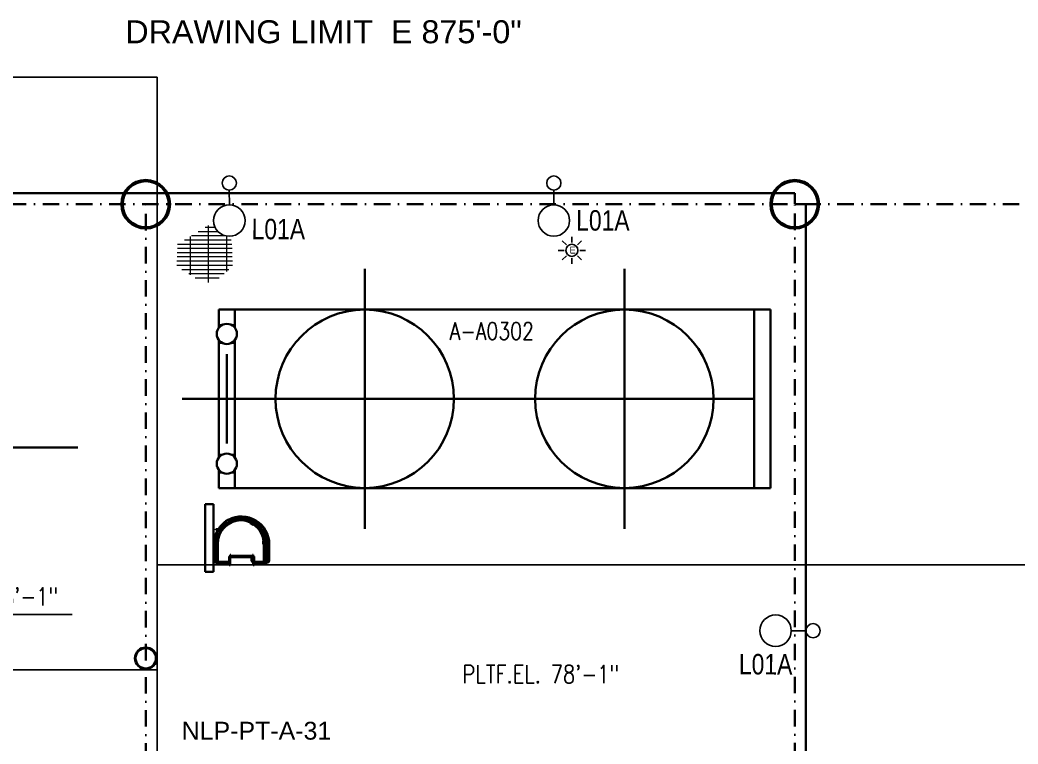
# Model space of a CAD drawing. Header units: inches. Extents: x 3135 to 9031, y -914 to 4011.
# Drawn here: x 4571 to 5310, y 3462 to 3998 of the extents above; entities that cross this region are included whole.
import ezdxf
from ezdxf.enums import TextEntityAlignment as Align

# ---------------------------------------------------------------- set-up
doc = ezdxf.new("R2010")
doc.units = ezdxf.units.IN
doc.header["$MEASUREMENT"] = 0
doc.linetypes.add('DASHDOT2', pattern=[12.700025, 6.350013, -3.175006, 0, -3.175006])
for name, color, linetype in [('Default', 7, 'Continuous'), ('E-LIGHTING', 41, 'Continuous'), ('TF_G_MATCHLINE', 7, 'Continuous'), ('TF_P_CENTER', 7, 'Continuous'), ('TF_P_Equipment', 7, 'Continuous'), ('TF_P_Ladder', 7, 'Continuous'), ('TF_P_Steel', 7, 'Continuous'), ('TF_S_GRATING', 7, 'Continuous')]:
    doc.layers.add(name, color=color, linetype=linetype)
doc.styles.add('Arial', font='arial.ttf')
doc.styles.add('ROMANS', font='romans.shx')

# ---------------------------------------------------------------- blocks, each defined once
blk = doc.blocks.new('TF_P_ELP_GRATING', base_point=(2.146, 13.23))
at = {"layer": 'TF_S_GRATING', "color": 8, "linetype": 'Continuous', "lineweight": 18}
for p, q in [((2.19, 13.523), (2.19, 12.866)), ((2.37, 13.425), (1.964, 13.425)), ((1.98, 13.435), (1.98, 12.994)), ((2.313, 13.474), (2.034, 13.474)), ((2.4, 13.399), (2.4, 12.99)), ((2.469, 13.328), (1.822, 13.328)), ((2.467, 13.279), (1.824, 13.279)), ((2.426, 13.377), (1.882, 13.377)), ((2.465, 13.23), (1.826, 13.23)), ((2.463, 13.182), (1.828, 13.182)), ((2.462, 13.133), (1.83, 13.133)), ((2.46, 13.084), (1.832, 13.084)), ((2.453, 13.035), (1.912, 13.035)), ((2.396, 12.987), (1.992, 12.987)), ((2.326, 12.938), (2.072, 12.938)), ((2.256, 12.889), (2.152, 12.889))]:
    blk.add_line(p, q, dxfattribs=at)
blk = doc.blocks.new('A$Cdd380a1b')
at = {"layer": 'TF_P_CENTER', "color": 8, "linetype": 'DASHDOT2', "lineweight": 35}
for p, q in [((-64.6266, -5.5081), (-64.6266, -7.0118)), ((-63.1266, -5.713), (-63.1266, -5.5081)), ((-63.1266, -5.5081), (-63.1266, -7.0118)), ((-63.1266, -6.8069), (-63.1266, -5.713)), ((-65.4235, -6.002), (-65.4235, -6.5179)), ((-65.4703, -6.2599), (-65.6814, -6.2599)), ((-65.1655, -6.2599), (-65.4703, -6.2599)), ((-63.8747, -6.2599), (-65.3784, -6.2599)), ((-62.3747, -6.2599), (-63.8784, -6.2599)), ((-66.3922, -6.5412), (-67.5172, -6.5412)), ((-66.324, -6.5412), (-66.3922, -6.5412)), ((-66.324, -6.5412), (-66.2849, -6.5412)), ((-63.1266, -7.0118), (-63.1266, -6.8069))]:
    blk.add_line(p, q, dxfattribs=at)
at = {"layer": 'TF_P_Equipment', "color": 8, "linetype": 'Continuous', "lineweight": 35}
for p, q in [((-65.4703, -5.85), (-65.4703, -5.7443)), ((-65.4703, -5.7443), (-65.3766, -5.7443)), ((-65.3766, -5.7443), (-65.3766, -5.85)), ((-65.3766, -5.85), (-65.3766, -5.7443)), ((-62.3766, -5.7443), (-65.3766, -5.7443)), ((-65.3766, -5.7443), (-62.3766, -5.7443)), ((-62.3766, -6.7756), (-62.3766, -5.7443)), ((-62.3766, -5.7443), (-62.3766, -6.7756)), ((-62.3766, -5.7443), (-62.2828, -5.7443)), ((-62.2828, -5.7443), (-62.2828, -6.7756)), ((-65.4524, -5.8342), (-65.4625, -5.8342)), ((-65.4625, -5.8342), (-65.4524, -5.8342)), ((-65.4625, -5.8342), (-65.4597, -5.8391)), ((-65.4625, -5.8342), (-65.4625, -5.8415)), ((-65.4625, -5.8415), (-65.4625, -5.8342)), ((-65.3844, -5.8342), (-65.3945, -5.8342)), ((-65.3945, -5.8342), (-65.3844, -5.8342)), ((-65.3844, -5.8342), (-65.3872, -5.8391)), ((-65.3844, -5.8415), (-65.3844, -5.8342)), ((-65.3844, -5.8342), (-65.3844, -5.8415)), ((-65.4703, -6.6), (-65.4703, -5.9198)), ((-65.4625, -5.9284), (-65.4625, -5.9357)), ((-65.4625, -5.9357), (-65.4625, -5.9284)), ((-65.4625, -5.9357), (-65.4597, -5.9308)), ((-65.4625, -5.9357), (-65.4524, -5.9357)), ((-65.4524, -5.9357), (-65.4625, -5.9357)), ((-65.3945, -5.9357), (-65.3844, -5.9357)), ((-65.3844, -5.9357), (-65.3945, -5.9357)), ((-65.3844, -5.9357), (-65.3872, -5.9308)), ((-65.3844, -5.9357), (-65.3844, -5.9284)), ((-65.3844, -5.9284), (-65.3844, -5.9357)), ((-65.3766, -5.9198), (-65.3766, -6.6)), ((-65.3766, -6.6), (-65.3766, -5.9198)), ((-65.4625, -6.5842), (-65.4597, -6.5891)), ((-65.4625, -6.5842), (-65.4625, -6.5915)), ((-65.4625, -6.5915), (-65.4625, -6.5842)), ((-65.4524, -6.5842), (-65.4625, -6.5842)), ((-65.4625, -6.5842), (-65.4524, -6.5842)), ((-65.3844, -6.5842), (-65.3945, -6.5842)), ((-65.3945, -6.5842), (-65.3844, -6.5842)), ((-65.3844, -6.5842), (-65.3872, -6.5891)), ((-65.3844, -6.5915), (-65.3844, -6.5842)), ((-65.3844, -6.5842), (-65.3844, -6.5915)), ((-65.4703, -6.7756), (-65.4703, -6.6698)), ((-65.4625, -6.6784), (-65.4625, -6.6857)), ((-65.4625, -6.6857), (-65.4625, -6.6784)), ((-65.4625, -6.6857), (-65.4597, -6.6808)), ((-65.4625, -6.6857), (-65.4524, -6.6857)), ((-65.4524, -6.6857), (-65.4625, -6.6857)), ((-65.3945, -6.6857), (-65.3844, -6.6857)), ((-65.3844, -6.6857), (-65.3945, -6.6857)), ((-65.3844, -6.6857), (-65.3872, -6.6808)), ((-65.3844, -6.6857), (-65.3844, -6.6784)), ((-65.3844, -6.6784), (-65.3844, -6.6857)), ((-65.3766, -6.6698), (-65.3766, -6.7756)), ((-65.3766, -6.7756), (-65.3766, -6.6698)), ((-65.3766, -6.7756), (-65.4703, -6.7756)), ((-65.3766, -6.7756), (-62.3766, -6.7756)), ((-62.3766, -6.7756), (-65.3766, -6.7756)), ((-62.2828, -6.7756), (-62.3766, -6.7756))]:
    blk.add_line(p, q, dxfattribs=at)
for centre, radius in [((-64.6266, -6.2599), 0.5156), ((-64.6266, -6.2599), 0.5156), ((-63.1266, -6.2599), 0.5156), ((-63.1266, -6.2599), 0.5156), ((-65.4235, -5.8849), 0.0584), ((-65.4235, -6.6349), 0.0584)]:
    blk.add_circle(centre, radius, dxfattribs=at)
at = {"layer": 'TF_P_Ladder', "color": 8, "linetype": 'Continuous', "lineweight": 35}
for p, q in [((-65.414, -6.9576), (-65.4309, -6.9674)), ((-65.4265, -6.9803), (-65.4309, -6.9674)), ((-65.4081, -6.9748), (-65.425, -6.9845)), ((-65.4081, -6.9748), (-65.4148, -6.9786)), ((-65.4095, -6.9706), (-65.414, -6.9576)), ((-65.4132, -6.9589), (-65.414, -6.9576)), ((-65.4087, -6.9702), (-65.4113, -6.9625)), ((-65.4081, -6.9748), (-65.4082, -6.9744)), ((-65.4081, -6.9748), (-65.4081, -6.9748)), ((-65.4058, -6.9788), (-65.4081, -6.9748)), ((-65.4073, -6.9743), (-65.4074, -6.974)), ((-65.2867, -6.9748), (-65.2891, -6.9788)), ((-65.2891, -6.9788), (-65.2878, -6.9752)), ((-65.2872, -6.9755), (-65.2878, -6.9766)), ((-65.2698, -6.9845), (-65.2867, -6.9748)), ((-65.2849, -6.9667), (-65.2832, -6.9617)), ((-65.2841, -6.967), (-65.2809, -6.9576)), ((-65.2809, -6.9576), (-65.2832, -6.9617)), ((-65.264, -6.9673), (-65.2809, -6.9576)), ((-65.2667, -6.9755), (-65.264, -6.9673)), ((-65.4864, -7.0132), (-65.4864, -7.0178)), ((-65.4634, -7.0132), (-65.4864, -7.0132)), ((-65.4864, -7.0178), (-65.4634, -7.0178)), ((-65.425, -6.9845), (-65.4253, -6.9838)), ((-65.425, -6.9845), (-65.425, -6.9845)), ((-65.425, -6.9845), (-65.4227, -6.9886)), ((-65.425, -6.9845), (-65.4245, -6.9855)), ((-65.4227, -6.9886), (-65.4058, -6.9788)), ((-65.2891, -6.9788), (-65.2818, -6.983)), ((-65.2891, -6.9788), (-65.2891, -6.9788)), ((-65.2891, -6.9788), (-65.2722, -6.9886)), ((-65.2891, -6.9788), (-65.2891, -6.9788)), ((-65.2722, -6.9886), (-65.2698, -6.9845)), ((-65.2722, -6.9886), (-65.2721, -6.9886)), ((-65.2721, -6.9886), (-65.2711, -6.9868)), ((-65.2684, -6.9803), (-65.2683, -6.98)), ((-65.4965, -7.0826), (-65.4974, -7.0826)), ((-65.4974, -7.0826), (-65.4974, -7.0987)), ((-65.4854, -7.0989), (-65.4974, -7.0826)), ((-65.481, -7.0985), (-65.4921, -7.0835)), ((-65.2141, -7.0804), (-65.2141, -7.0999)), ((-65.2095, -7.0804), (-65.2141, -7.0804)), ((-65.2095, -7.0999), (-65.2095, -7.0804)), ((-65.2056, -7.0811), (-65.2009, -7.082)), ((-65.4974, -7.1932), (-65.4974, -7.0994)), ((-65.4854, -7.1184), (-65.4968, -7.103)), ((-65.4927, -7.1085), (-65.4927, -7.1932)), ((-65.4854, -7.0989), (-65.4854, -7.1184)), ((-65.4807, -7.0989), (-65.4854, -7.0989)), ((-65.4854, -7.1184), (-65.4807, -7.1184)), ((-65.481, -7.1932), (-65.481, -7.0994)), ((-65.4807, -7.1184), (-65.4807, -7.0989)), ((-65.4763, -7.0994), (-65.4763, -7.1932)), ((-65.2141, -7.0964), (-65.2141, -7.0999)), ((-65.2141, -7.0999), (-65.2141, -7.0999)), ((-65.2141, -7.0999), (-65.2095, -7.0999)), ((-65.2141, -7.0999), (-65.2091, -7.1008)), ((-65.2095, -7.0999), (-65.2091, -7.1)), ((-65.2091, -7.0994), (-65.2091, -7.1932)), ((-65.2044, -7.1932), (-65.2044, -7.0994)), ((-65.2044, -7.1008), (-65.1998, -7.1017)), ((-65.2044, -7.1017), (-65.2021, -7.1021)), ((-65.2021, -7.1021), (-65.1998, -7.1021)), ((-65.1998, -7.1932), (-65.1998, -7.0994)), ((-65.1951, -7.0994), (-65.1951, -7.1932)), ((-65.1834, -7.1932), (-65.1834, -7.0994)), ((-65.1787, -7.0994), (-65.1787, -7.1932)), ((-65.4826, -7.2033), (-65.477, -7.2033)), ((-65.4662, -7.208), (-65.4826, -7.208)), ((-65.4662, -7.2033), (-65.4201, -7.2033)), ((-65.4201, -7.208), (-65.4662, -7.208)), ((-65.4099, -7.1721), (-65.4099, -7.2209)), ((-65.4099, -7.1721), (-65.4068, -7.1721)), ((-65.4052, -7.1682), (-65.4068, -7.1682)), ((-65.4068, -7.1748), (-65.4068, -7.1682)), ((-65.4068, -7.1759), (-65.4068, -7.1748)), ((-65.4005, -7.1623), (-65.4052, -7.1623)), ((-65.4052, -7.1623), (-65.4052, -7.1818)), ((-65.4052, -7.1818), (-65.4005, -7.1818)), ((-65.4052, -7.1818), (-65.4052, -7.2209)), ((-65.4005, -7.1818), (-65.4005, -7.1623)), ((-65.2755, -7.1682), (-65.4005, -7.1682)), ((-65.2802, -7.176), (-65.4005, -7.176)), ((-65.2802, -7.1721), (-65.2802, -7.1932)), ((-65.2755, -7.1721), (-65.2802, -7.1721)), ((-65.2709, -7.1623), (-65.2755, -7.1623)), ((-65.2755, -7.1623), (-65.2755, -7.1818)), ((-65.2755, -7.1818), (-65.2709, -7.1818)), ((-65.2755, -7.1932), (-65.2755, -7.1818)), ((-65.2709, -7.1818), (-65.2709, -7.1623)), ((-65.2693, -7.1682), (-65.2709, -7.1682)), ((-65.2709, -7.1818), (-65.2709, -7.2017)), ((-65.2709, -7.207), (-65.2709, -7.2209)), ((-65.2693, -7.1748), (-65.2693, -7.1682)), ((-65.2693, -7.1721), (-65.2662, -7.1721)), ((-65.2693, -7.1759), (-65.2693, -7.1748)), ((-65.2662, -7.1721), (-65.2662, -7.2033)), ((-65.2662, -7.208), (-65.2662, -7.2209)), ((-65.2193, -7.2033), (-65.2654, -7.2033)), ((-65.2654, -7.208), (-65.2193, -7.208)), ((-65.2099, -7.208), (-65.2193, -7.208)), ((-65.1935, -7.208), (-65.2099, -7.208)), ((-65.1991, -7.2033), (-65.1935, -7.2033)), ((-65.4099, -7.2209), (-65.4052, -7.2209)), ((-65.2709, -7.2209), (-65.2662, -7.2209))]:
    blk.add_line(p, q, dxfattribs=at)
for centre, radius, start, end in [((-65.338, -7.0994), 0.1383, 92.2002, 180), ((-65.338, -7.0994), 0.1594, 125.32181, 147.23606), ((-65.338, -7.0994), 0.1547, 125.83645, 146.1115), ((-65.3474, -7.0994), 0.143, 0, 135), ((-65.3489, -7.1009), 0.1398, 0.60236, 132.78875), ((-65.338, -7.0994), 0.1594, 0, 118.21144), ((-65.338, -7.0994), 0.1547, 0, 118.19549), ((-65.338, -7.0994), 0.143, 116.88471, 119.34008), ((-65.338, -7.0994), 0.143, 0, 91.87889), ((-65.338, -7.0994), 0.1383, 0, 61.66824), ((-65.338, -7.0994), 0.1594, 149.21838, 174.25877), ((-65.338, -7.0994), 0.1547, 148.17845, 174.17285), ((-65.338, -7.0994), 0.143, 143.934, 180), ((-65.4634, -6.9983), 0.0195, 270, 0), ((-65.4634, -6.9983), 0.0148, 270, 0), ((-65.338, -7.0994), 0.143, 127.18622, 138.27741), ((-65.338, -7.0994), 0.1594, 174.9296, 180), ((-65.4826, -7.1932), 0.0148, 180, 270), ((-65.4826, -7.1932), 0.0102, 180, 270), ((-65.4662, -7.1932), 0.0148, 180, 270), ((-65.4662, -7.1932), 0.0102, 180, 270), ((-65.4201, -7.1932), 0.0102, 270, 0), ((-65.4201, -7.1932), 0.0148, 270, 313.17355), ((-65.2654, -7.1932), 0.0148, 180, 270), ((-65.2654, -7.1932), 0.0102, 180, 270), ((-65.256, -7.1932), 0.0102, 180, 270), ((-65.2193, -7.1932), 0.0102, 270, 0), ((-65.2193, -7.1932), 0.0148, 270, 0), ((-65.2099, -7.1932), 0.0148, 270, 0), ((-65.2099, -7.1932), 0.0102, 278.84988, 0), ((-65.1935, -7.1932), 0.0148, 270, 0), ((-65.1935, -7.1932), 0.0102, 270, 0)]:
    blk.add_arc(centre, radius, start, end, dxfattribs=at)
at = {"layer": 'TF_P_Steel', "color": 8, "linetype": 'Continuous', "lineweight": 35}
for p, q in [((-62.1422, -5.0701), (-67.4179, -5.0701)), ((-66.0171, -5.0701), (-66.4861, -5.0701)), ((-65.9233, -5.0701), (-66.0084, -5.0701)), ((-62.1422, -5.0701), (-62.1422, -5.1349)), ((-62.1422, -5.1349), (-62.0875, -5.1349)), ((-62.1422, -5.1349), (-62.0774, -5.1349)), ((-62.0774, -8.5173), (-62.0774, -5.1349)), ((-65.501, -6.8693), (-65.5485, -6.8693)), ((-65.5485, -6.8693), (-65.5485, -7.26)), ((-65.5485, -6.8693), (-65.501, -6.8693)), ((-65.501, -6.8693), (-65.501, -7.26)), ((-65.501, -7.26), (-65.5485, -7.26)), ((-62.0774, -8.5173), (-62.0774, -7.299))]:
    blk.add_line(p, q, dxfattribs=at)
at = {"layer": 'TF_P_Steel', "color": 8, "linetype": 'DASHDOT2', "lineweight": 35, "ltscale": 0.015}
for points in [[(-76.4334, -5.1349), (-54.6422, -5.1351)], [(-65.8909, -17.3367), (-65.8922, -5.1349)], [(-62.1422, -17.335), (-62.1422, -5.1349)]]:
    blk.add_lwpolyline(points, dxfattribs=at)
at = {"layer": 'TF_P_Steel', "color": 8, "linetype": 'Continuous', "lineweight": 35}
for centre, radius in [((-65.8922, -5.1349), 0.1407), ((-65.8922, -5.1349), 0.133), ((-62.1422, -5.1349), 0.1407), ((-62.1422, -5.1349), 0.133), ((-65.8922, -7.7599), 0.0625), ((-65.8922, -7.7599), 0.0586)]:
    blk.add_circle(centre, radius, dxfattribs=at)
at = {"layer": 'Default', "color": 8, "linetype": 'Continuous', "lineweight": 35, "xscale": -0.5, "yscale": 0.5, "zscale": 0.5, "rotation": 180}
blk.add_blockref('TF_P_ELP_GRATING', (-65.5515, -5.44), dxfattribs=at)
at = {"layer": 'Default', "color": 8, "style": 'ROMANS', "width": 0.8}
blk.add_text('A-A0302', height=0.1, dxfattribs=at).set_placement((-64.136, -5.8185), align=Align.TOP_LEFT)
at = {"layer": 'TF_G_MATCHLINE', "color": 7, "style": 'Arial', "width": 1.006371}
blk.add_text('DRAWING LIMIT  E 875\'-0"', height=0.132812, dxfattribs=at).set_placement((-64.8649, -4.0715), align=Align.TOP_CENTER)
blk = doc.blocks.new('*U55')
at = {"color": 4, "linetype": 'ByBlock', "lineweight": -2}
blk.add_circle((0, 0), 112, dxfattribs=at)
at = {"color": 4, "insert": (565, 353), "char_height": 324, "attachment_point": 1, "rotation": 89.7413, "style": 'Arial'}
blk.add_mtext_dynamic_manual_height_columns('{\\W0.8;L01A}', width=4053.6, gutter_width=4.41, heights=[0], dxfattribs=at)
at = {"color": 8}
blk.add_wipeout([(842, 0), (841, 16), (840, 31), (837, 47), (834, 62), (829, 77), (824, 92), (818, 106), (811, 120), (803, 134), (794, 146), (784, 159), (774, 171), (763, 182), (751, 192), (739, 202), (726, 210), (713, 218), (699, 225), (684, 232), (670, 237), (654, 241), (639, 245), (624, 247), (608, 249), (593, 249), (577, 249), (561, 247), (546, 245), (531, 241), (515, 237), (501, 232), (486, 225), (472, 218), (459, 210), (446, 202), (434, 192), (422, 182), (411, 171), (401, 159), (391, 146), (382, 134), (374, 120), (367, 106), (361, 92), (356, 77), (351, 62), (348, 47), (345, 31), (344, 16), (343, 0), (344, -16), (345, -31), (348, -47), (351, -62), (356, -77), (361, -92), (367, -106), (374, -120), (382, -134), (391, -146), (401, -159), (411, -171), (422, -182), (434, -192), (446, -202), (459, -210), (472, -218), (486, -225), (501, -232), (515, -237), (531, -241), (546, -245), (561, -247), (577, -249), (593, -249), (608, -249), (624, -247), (639, -245), (654, -241), (670, -237), (684, -232), (699, -225), (713, -218), (726, -210), (739, -202), (751, -192), (763, -182), (774, -171), (784, -159), (794, -146), (803, -134), (811, -120), (818, -106), (824, -92), (829, -77), (834, -62), (837, -47), (840, -31), (841, -16)], dxfattribs=at)
at = {"color": 4, "linetype": 'ByBlock', "lineweight": -2}
blk.add_line((343, 0), (112, 0), dxfattribs=at)
blk.add_circle((593, 0), 249, dxfattribs=at)
blk = doc.blocks.new('*U56')
at = {"color": 4, "linetype": 'ByBlock', "lineweight": -2}
blk.add_circle((0, 0), 112, dxfattribs=at)
at = {"color": 4, "insert": (1172, 366), "char_height": 324, "attachment_point": 1, "rotation": 179.7413, "style": 'Arial'}
blk.add_mtext_dynamic_manual_height_columns('{\\W0.8;L01A}', width=4053.6, gutter_width=4.41, heights=[0], dxfattribs=at)
at = {"color": 8}
blk.add_wipeout([(842, 0), (841, 16), (840, 31), (837, 47), (834, 62), (829, 77), (824, 92), (818, 106), (811, 120), (803, 134), (794, 146), (784, 159), (774, 171), (763, 182), (751, 192), (739, 202), (726, 210), (713, 218), (699, 225), (684, 232), (670, 237), (654, 241), (639, 245), (624, 247), (608, 249), (593, 249), (577, 249), (561, 247), (546, 245), (531, 241), (515, 237), (501, 232), (486, 225), (472, 218), (459, 210), (446, 202), (434, 192), (422, 182), (411, 171), (401, 159), (391, 146), (382, 134), (374, 120), (367, 106), (361, 92), (356, 77), (351, 62), (348, 47), (345, 31), (344, 16), (343, 0), (344, -16), (345, -31), (348, -47), (351, -62), (356, -77), (361, -92), (367, -106), (374, -120), (382, -134), (391, -146), (401, -159), (411, -171), (422, -182), (434, -192), (446, -202), (459, -210), (472, -218), (486, -225), (501, -232), (515, -237), (531, -241), (546, -245), (561, -247), (577, -249), (593, -249), (608, -249), (624, -247), (639, -245), (654, -241), (670, -237), (684, -232), (699, -225), (713, -218), (726, -210), (739, -202), (751, -192), (763, -182), (774, -171), (784, -159), (794, -146), (803, -134), (811, -120), (818, -106), (824, -92), (829, -77), (834, -62), (837, -47), (840, -31), (841, -16)], dxfattribs=at)
at = {"color": 4, "linetype": 'ByBlock', "lineweight": -2}
blk.add_line((343, 0), (112, 0), dxfattribs=at)
blk.add_circle((593, 0), 249, dxfattribs=at)
blk = doc.blocks.new('*U52')
at = {"color": 3}
for points in [[(22.05, 19.23), (22.04, 23.57)], [(17.98, 17.53), (14.9, 20.6)], [(26.13, 17.55), (29.19, 20.62)], [(22.07, 7.7), (22.07, 3.36)], [(26.14, 9.4), (29.21, 6.33)], [(27.82, 13.47), (32.16, 13.48)]]:
    blk.add_lwpolyline(points, dxfattribs=at)
blk.add_circle((22.06, 13.47), 4.47, dxfattribs=at)
at = {"color": 4, "linetype": 'ByBlock', "lineweight": -2}
blk.add_circle((-27.71, -0.02), 5.26, dxfattribs=at)
at = {"color": 4, "attachment_point": 1, "rotation": 89.86226, "style": 'Arial'}
for s, width, gutter_width, insert, char_height in [('{\\W0.8;L01A}', 189.5784, 0.206, (-7.75, 16.59), 15.1528), ('E', 62.9163, 0.0684, (19.36, 11.63), 5.03)]:
    blk.add_mtext_dynamic_manual_height_columns(s, width=width, gutter_width=gutter_width, heights=[0], dxfattribs=dict(at, insert=insert, char_height=char_height))
at = {"color": 8}
blk.add_wipeout([(11.65, 0.07), (11.63, 0.8), (11.56, 1.53), (11.44, 2.25), (11.28, 2.96), (11.08, 3.67), (10.83, 4.35), (10.53, 5.03), (10.2, 5.68), (9.83, 6.31), (9.41, 6.91), (8.96, 7.49), (8.48, 8.04), (7.96, 8.55), (7.41, 9.04), (6.83, 9.48), (6.22, 9.89), (5.59, 10.27), (4.94, 10.6), (4.27, 10.89), (3.58, 11.13), (2.87, 11.34), (2.16, 11.49), (1.44, 11.61), (0.71, 11.67), (-0.02, 11.7), (-0.76, 11.67), (-1.49, 11.6), (-2.21, 11.48), (-2.92, 11.32), (-3.62, 11.12), (-4.31, 10.87), (-4.98, 10.58), (-5.64, 10.24), (-6.27, 9.87), (-6.87, 9.46), (-7.45, 9.01), (-8, 8.52), (-8.51, 8), (-9, 7.45), (-9.44, 6.87), (-9.85, 6.27), (-10.22, 5.63), (-10.56, 4.98), (-10.84, 4.31), (-11.09, 3.62), (-11.29, 2.92), (-11.45, 2.2), (-11.56, 1.48), (-11.63, 0.75), (-11.65, 0.02), (-11.63, -0.71), (-11.56, -1.44), (-11.44, -2.17), (-11.28, -2.88), (-11.08, -3.58), (-10.83, -4.27), (-10.53, -4.94), (-10.2, -5.59), (-9.83, -6.22), (-9.41, -6.83), (-8.96, -7.41), (-8.48, -7.95), (-7.96, -8.47), (-7.41, -8.95), (-6.83, -9.4), (-6.22, -9.81), (-5.59, -10.18), (-4.94, -10.51), (-4.27, -10.8), (-3.58, -11.05), (-2.87, -11.25), (-2.16, -11.41), (-1.44, -11.52), (-0.71, -11.59), (0.02, -11.61), (0.76, -11.59), (1.48, -11.52), (2.21, -11.4), (2.92, -11.24), (3.62, -11.03), (4.31, -10.78), (4.98, -10.49), (5.64, -10.16), (6.27, -9.78), (6.87, -9.37), (7.45, -8.92), (8, -8.44), (8.51, -7.92), (8.99, -7.37), (9.44, -6.79), (9.85, -6.18), (10.22, -5.55), (10.55, -4.9), (10.84, -4.23), (11.09, -3.54), (11.29, -2.83), (11.45, -2.12), (11.56, -1.39), (11.63, -0.67)], dxfattribs=at)
at = {"color": 4, "linetype": 'ByBlock', "lineweight": -2}
blk.add_line((-11.65, 0.02), (-22.45, -0.01), dxfattribs=at)
at = {"color": 3}
for points in [[(16.29, 13.46), (11.96, 13.45)], [(17.99, 9.38), (14.92, 6.31)]]:
    blk.add_lwpolyline(points, dxfattribs=at)
at = {"color": 4, "linetype": 'ByBlock', "lineweight": -2}
blk.add_circle((0, 0.04), 11.65, dxfattribs=at)

msp = doc.modelspace()

# ---------------------------------------------------------------- block references
at = {"xscale": 128, "yscale": 128, "zscale": 128}
msp.add_blockref('A$Cdd380a1b', (13098.63, 4518.8), dxfattribs=at)

# ---------------------------------------------------------------- next in the draw order: linework, layer by layer
at = {"color": 0}
for p, q in [((4672.89, 3955.47), (3942.97, 3955.54)), ((4672.89, 3517.03), (4672.89, 3955.47)), ((3717.91, 3517.1), (4672.89, 3517.03))]:
    msp.add_line(p, q, dxfattribs=at)
at = {"color": 8}
msp.add_lwpolyline([(4433.28, 3532.01), (4471.3, 3558.04), (4609.95, 3558.04)], dxfattribs=at)

# ---------------------------------------------------------------- next in the draw order: block references
at = {"layer": 'E-LIGHTING', "xscale": 0.04676794374954184, "yscale": 0.04676794374954184, "zscale": 0.04676794374954184}
for name, p, rotation in [('*U55', (4726.25, 3877.19), 270.0339063709542), ('*U56', (5157.99, 3545.93), 180.0339063709541)]:
    msp.add_blockref(name, p, dxfattribs=dict(at, rotation=rotation))
at = {"layer": 'E-LIGHTING', "color": 3, "rotation": 269.9129640520016}
msp.add_blockref('*U52', (4966.22, 3849.48), dxfattribs=at)

# ---------------------------------------------------------------- next in the draw order: texts
at = {"layer": 'Default', "color": 7, "style": 'Arial'}
msp.add_text('NLP-PT-A-31', height=13.2, dxfattribs=at).set_placement((4746.33, 3471.93), align=Align.MIDDLE_CENTER)

# ---------------------------------------------------------------- next in the draw order: linework, layer by layer
at = {"color": 0}
msp.add_lwpolyline([(5606.87, 3499.81), (5606.87, 3463.65), (6165.06, 3463.65), (6165.06, 3386.67), (4672.89, 3386.67), (4672.89, 3594.77), (5606.87, 3594.77), (5606.87, 3527.53)], dxfattribs=at)

# ---------------------------------------------------------------- next in the draw order: wipeouts: each hides what was drawn before it
at = {"color": 3}
msp.add_wipeout([(4613.66, 3582.76), (4469.94, 3581.8), (4469.07, 3560.06), (4614.14, 3562.11)], dxfattribs=at)

# ---------------------------------------------------------------- next in the draw order: texts
at = {"layer": 'Default', "color": 8, "style": 'ROMANS', "width": 0.8}
msp.add_text('PLTF.EL. 78\'-1"', height=13.2, dxfattribs=at).set_placement((4541.82, 3571.25), align=Align.MIDDLE_CENTER)

# ---------------------------------------------------------------- next in the draw order: wipeouts: each hides what was drawn before it
at = {"color": 3}
msp.add_wipeout([(5028.52, 3525.34), (4884.79, 3524.38), (4883.93, 3502.64), (5029, 3504.68)], dxfattribs=at)

# ---------------------------------------------------------------- next in the draw order: texts
at = {"layer": 'Default', "color": 8, "style": 'ROMANS', "width": 0.8}
msp.add_text('PLTF.EL. 78\'-1"', height=13.2, dxfattribs=at).set_placement((4956.67, 3513.83), align=Align.MIDDLE_CENTER)

doc.saveas('drawing.dxf')
